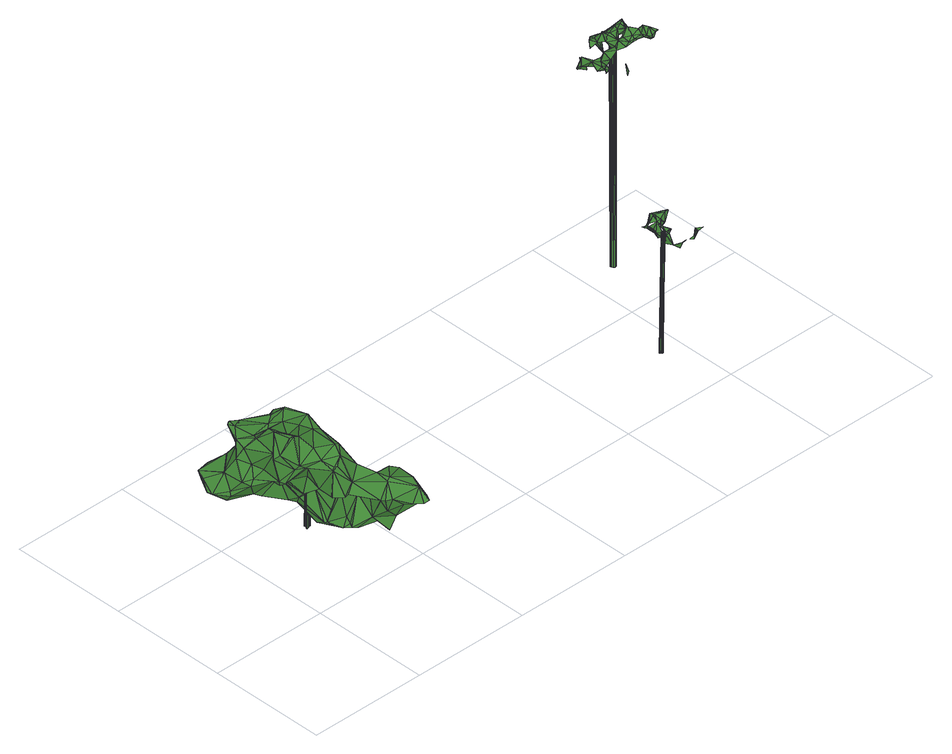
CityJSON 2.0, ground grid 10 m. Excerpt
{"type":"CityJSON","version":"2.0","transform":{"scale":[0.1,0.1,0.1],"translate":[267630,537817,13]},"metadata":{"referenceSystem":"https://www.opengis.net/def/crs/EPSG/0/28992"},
"CityObjects":{
"tree1":{"type":"SolitaryVegetationObject","attributes":{"gtid":408,"crown_width_m":9.63,"crown_median_z":18.13,"crown_r50_m":0.394,"crown_porosity":0.895,"trunk_H_m":4.77,"trunk_DBH_m":0.361,"trunk_radius_m":0.18,"trunk_base_height_m":13.36,"original_gtid":"458"},"geometry":[{"type":"MultiSurface","lod":"3","boundaries":[[[0,1,2]],[[3,4,5]],[[6,7,8]],[[9,10,11]],[[12,13,14]],[[15,16,17]],[[18,19,2]],[[20,21,22]],[[23,24,25]],[[26,27,28]],[[13,29,30]],[[31,25,24]],[[32,33,34]],[[35,36,37]],[[38,39,25]],[[40,41,42]],[[43,44,2]],[[45,46,47]],[[48,49,50]],[[51,10,9]],[[52,53,54]],[[55,56,52]],[[2,1,57]],[[43,13,12]],[[58,59,31]],[[60,31,59]],[[61,25,31]],[[62,37,36]],[[63,64,6]],[[12,65,44]],[[66,67,26]],[[68,69,70]],[[71,70,69]],[[25,39,23]],[[38,72,39]],[[12,73,65]],[[74,75,76]],[[66,26,77]],[[78,79,80]],[[81,40,42]],[[75,82,83]],[[74,63,84]],[[85,86,68]],[[12,44,43]],[[87,88,89]],[[90,89,88]],[[79,51,80]],[[91,92,93]],[[91,93,94]],[[62,36,35]],[[79,95,96]],[[2,29,18]],[[97,98,16]],[[80,51,99]],[[100,101,26]],[[97,102,98]],[[103,57,104]],[[104,105,103]],[[75,74,84]],[[63,74,76]],[[2,19,43]],[[21,106,22]],[[103,22,106]],[[107,38,25]],[[97,108,5]],[[56,109,52]],[[2,44,0]],[[16,98,17]],[[90,110,89]],[[111,112,113]],[[14,13,106]],[[85,88,87]],[[114,115,99]],[[63,116,84]],[[6,116,63]],[[76,27,117]],[[27,101,91]],[[26,101,27]],[[52,109,118]],[[52,118,119]],[[99,51,9]],[[120,121,23]],[[40,81,94]],[[91,94,81]],[[122,123,124]],[[27,91,81]],[[125,17,126]],[[3,46,4]],[[96,10,51]],[[96,51,79]],[[6,127,116]],[[79,128,129]],[[130,93,131]],[[4,132,133]],[[97,134,135]],[[84,116,75]],[[75,116,119]],[[136,137,138]],[[19,13,43]],[[19,18,13]],[[83,76,75]],[[65,139,0]],[[65,0,44]],[[25,61,107]],[[72,38,107]],[[102,140,126]],[[17,61,15]],[[72,107,125]],[[125,61,17]],[[107,61,125]],[[141,142,143]],[[144,143,142]],[[65,53,139]],[[145,146,112]],[[147,146,145]],[[68,70,35]],[[119,116,148]],[[60,108,15]],[[123,108,60]],[[149,150,71]],[[140,151,138]],[[111,152,90]],[[80,115,78]],[[80,99,115]],[[72,120,39]],[[90,35,37]],[[88,35,90]],[[85,35,88]],[[85,68,35]],[[93,130,94]],[[100,93,92]],[[50,153,154]],[[8,7,47]],[[121,110,155]],[[41,134,4]],[[156,113,112]],[[64,7,6]],[[157,22,105]],[[37,145,90]],[[39,120,23]],[[124,156,114]],[[62,149,145]],[[158,48,159]],[[70,71,150]],[[5,108,123]],[[20,22,144]],[[52,139,53]],[[62,145,37]],[[160,131,93]],[[53,14,161]],[[97,135,102]],[[123,162,124]],[[54,163,164]],[[6,8,127]],[[165,166,167]],[[154,153,136]],[[168,102,135]],[[113,152,111]],[[13,18,29]],[[169,130,168]],[[119,71,82]],[[82,75,119]],[[79,170,95]],[[56,55,129]],[[171,48,172]],[[67,100,26]],[[140,102,168]],[[124,114,122]],[[103,105,22]],[[1,104,57]],[[1,105,104]],[[1,116,105]],[[173,126,120]],[[54,161,163]],[[53,161,54]],[[58,31,24]],[[72,125,126]],[[173,72,126]],[[97,16,108]],[[172,136,138]],[[76,117,63]],[[174,63,117]],[[61,31,15]],[[92,91,101]],[[5,4,134]],[[22,143,144]],[[53,65,73]],[[66,77,158]],[[87,49,85]],[[85,49,86]],[[158,68,86]],[[89,50,49]],[[89,49,87]],[[15,108,16]],[[94,130,40]],[[71,69,82]],[[77,175,68]],[[26,175,77]],[[158,77,68]],[[82,69,83]],[[7,63,47]],[[27,81,117]],[[92,101,100]],[[28,27,76]],[[83,28,76]],[[157,105,127]],[[56,176,109]],[[9,11,32]],[[138,177,171]],[[21,20,14]],[[159,171,160]],[[158,159,160]],[[138,137,140]],[[126,140,137]],[[161,20,163]],[[167,22,157]],[[20,144,163]],[[163,170,164]],[[55,164,170]],[[145,149,147]],[[128,147,149]],[[42,117,81]],[[151,140,168]],[[168,130,151]],[[171,159,48]],[[178,115,156]],[[40,130,169]],[[122,5,123]],[[14,106,21]],[[145,112,111]],[[157,127,179]],[[56,129,176]],[[113,59,58]],[[60,59,113]],[[117,42,133]],[[62,150,149]],[[62,35,150]],[[1,148,116]],[[126,17,98]],[[126,98,102]],[[149,176,128]],[[110,180,89]],[[31,60,15]],[[103,30,181]],[[54,164,55]],[[55,52,54]],[[120,126,137]],[[34,33,11]],[[167,157,179]],[[181,57,103]],[[86,49,48]],[[132,174,133]],[[172,138,171]],[[34,11,165]],[[119,148,52]],[[139,52,148]],[[4,133,41]],[[70,150,35]],[[29,181,30]],[[173,120,72]],[[124,162,156]],[[60,162,123]],[[2,57,29]],[[181,29,57]],[[66,158,160]],[[66,182,67]],[[66,160,182]],[[69,175,83]],[[28,175,26]],[[83,175,28]],[[158,86,48]],[[69,68,175]],[[46,183,47]],[[109,176,149]],[[145,111,90]],[[7,64,63]],[[63,174,47]],[[71,119,118]],[[129,128,176]],[[11,141,166]],[[11,166,165]],[[79,184,128]],[[41,133,42]],[[0,148,1]],[[40,134,41]],[[135,134,40]],[[97,5,134]],[[50,154,172]],[[50,172,48]],[[67,93,100]],[[161,14,20]],[[50,89,180]],[[169,168,135]],[[169,135,40]],[[90,152,110]],[[121,155,23]],[[113,162,60]],[[118,149,71]],[[118,109,149]],[[113,58,152]],[[114,99,122]],[[156,162,113]],[[116,127,105]],[[99,9,3]],[[99,3,122]],[[78,115,147]],[[47,174,45]],[[160,177,131]],[[151,131,177]],[[5,122,3]],[[121,50,180]],[[121,180,110]],[[183,34,165]],[[47,183,165]],[[165,179,8]],[[8,47,165]],[[163,142,96]],[[179,165,167]],[[67,182,93]],[[160,93,182]],[[46,32,183]],[[3,9,32]],[[3,32,46]],[[163,96,95]],[[170,163,95]],[[32,11,33]],[[34,183,32]],[[179,127,8]],[[96,142,10]],[[10,142,141]],[[151,177,138]],[[171,177,160]],[[0,139,148]],[[130,131,151]],[[141,11,10]],[[147,115,146]],[[178,146,115]],[[156,115,114]],[[55,170,79]],[[167,166,142]],[[166,141,142]],[[144,142,163]],[[156,112,178]],[[112,146,178]],[[120,137,121]],[[50,137,153]],[[50,121,137]],[[136,153,137]],[[117,133,174]],[[4,46,132]],[[132,46,45]],[[129,55,79]],[[132,45,174]],[[128,184,147]],[[24,155,58]],[[24,23,155]],[[78,184,79]],[[147,184,78]],[[13,30,106]],[[58,155,152]],[[110,152,155]],[[172,154,136]],[[53,73,14]],[[12,14,73]],[[106,30,103]],[[142,143,167]],[[167,143,22]],[[185,186,187]],[[185,187,188]],[[186,189,190]],[[186,190,187]],[[187,190,191]],[[187,191,188]],[[190,189,192]],[[190,192,191]],[[191,192,193]],[[191,193,188]],[[192,189,194]],[[192,194,193]],[[193,194,195]],[[193,195,188]],[[194,189,196]],[[194,196,195]],[[195,196,197]],[[195,197,188]],[[196,189,198]],[[196,198,197]],[[198,189,199]],[[198,199,197]],[[197,199,200]],[[197,200,188]],[[199,189,201]],[[199,201,200]],[[200,201,202]],[[200,202,188]],[[201,189,203]],[[201,203,202]],[[203,189,204]],[[203,204,202]],[[202,204,205]],[[202,205,188]],[[204,189,206]],[[204,206,205]],[[205,206,207]],[[205,207,188]],[[207,206,208]],[[207,208,188]],[[206,189,209]],[[206,209,208]],[[208,209,210]],[[208,210,188]],[[209,189,211]],[[209,211,210]],[[210,211,185]],[[210,185,188]],[[211,189,186]],[[211,186,185]]]}]},
"tree2":{"type":"SolitaryVegetationObject","attributes":{"gtid":324,"crown_width_m":3.57,"crown_median_z":23.74,"crown_r50_m":0.191,"crown_porosity":0.962,"trunk_H_m":10.5,"trunk_DBH_m":0.21,"trunk_radius_m":0.105,"trunk_base_height_m":13.24,"original_gtid":"364"},"geometry":[{"type":"MultiSurface","lod":"3","boundaries":[[[212,213,214]],[[215,216,217]],[[218,219,220]],[[221,222,223]],[[224,225,226]],[[227,228,221]],[[226,229,224]],[[230,231,232]],[[215,217,233]],[[234,235,236]],[[237,215,238]],[[239,240,241]],[[242,222,221]],[[235,243,214]],[[244,245,246]],[[247,248,249]],[[250,245,244]],[[251,237,252]],[[229,253,254]],[[236,254,253]],[[231,230,226]],[[229,243,235]],[[230,243,229]],[[231,255,232]],[[218,252,237]],[[229,226,230]],[[242,221,227]],[[256,257,258]],[[244,258,257]],[[255,231,225]],[[231,226,225]],[[234,253,235]],[[229,235,253]],[[256,258,259]],[[234,236,253]],[[248,238,260]],[[245,250,246]],[[250,244,246]],[[247,249,218]],[[261,223,222]],[[255,262,263]],[[255,263,232]],[[239,256,259]],[[263,213,232]],[[238,264,260]],[[218,237,247]],[[265,262,266]],[[224,232,225]],[[264,238,215]],[[232,213,212]],[[232,212,230]],[[218,249,219]],[[235,254,236]],[[258,256,267]],[[241,267,256]],[[268,269,220]],[[215,220,269]],[[215,218,220]],[[270,271,269]],[[225,232,255]],[[255,263,266]],[[272,266,263]],[[227,223,242]],[[221,223,227]],[[266,262,255]],[[268,220,219]],[[252,218,241]],[[245,246,273]],[[267,259,258]],[[239,241,256]],[[259,267,239]],[[218,252,219]],[[219,252,240]],[[229,254,224]],[[254,214,224]],[[219,249,248]],[[252,241,240]],[[238,247,237]],[[268,219,248]],[[214,254,235]],[[242,223,222]],[[216,233,217]],[[238,215,217]],[[216,215,233]],[[269,268,270]],[[237,218,215]],[[241,239,267]],[[232,224,212]],[[214,212,224]],[[247,238,248]],[[241,218,219]],[[241,219,240]],[[272,263,262]],[[272,265,257]],[[266,272,258]],[[248,260,268]],[[215,269,264]],[[260,264,269]],[[260,269,268]],[[272,262,265]],[[257,265,244]],[[230,214,243]],[[212,214,230]],[[265,258,244]],[[265,266,258]],[[257,258,272]],[[274,275,276]],[[274,276,277]],[[276,275,278]],[[276,278,277]],[[277,278,279]],[[277,279,280]],[[279,278,281]],[[279,281,280]],[[278,275,282]],[[278,282,281]],[[282,275,283]],[[282,283,281]],[[283,275,284]],[[283,284,281]],[[281,284,285]],[[281,285,280]],[[284,275,286]],[[284,286,285]],[[285,286,287]],[[285,287,280]],[[286,275,288]],[[286,288,287]],[[288,275,287]],[[287,275,289]],[[287,289,280]],[[275,290,289]],[[289,290,291]],[[289,291,280]],[[290,275,292]],[[290,292,291]],[[292,275,293]],[[292,293,291]],[[291,293,294]],[[291,294,280]],[[294,293,277]],[[294,277,280]],[[293,275,274]],[[293,274,277]]]}]},
"tree3":{"type":"SolitaryVegetationObject","attributes":{"gtid":62,"crown_width_m":4.76,"crown_median_z":32.49,"crown_r50_m":0.234,"crown_porosity":0.924,"trunk_H_m":19.2,"trunk_DBH_m":0.44,"trunk_radius_m":0.22,"trunk_base_height_m":13.29,"original_gtid":"64"},"geometry":[{"type":"MultiSurface","lod":"3","boundaries":[[[295,296,297]],[[298,299,300]],[[301,302,303]],[[304,298,300]],[[300,299,305]],[[306,307,308]],[[309,310,311]],[[312,313,314]],[[310,315,316]],[[317,318,319]],[[320,321,322]],[[303,302,305]],[[303,305,323]],[[300,305,302]],[[323,305,324]],[[298,304,299]],[[305,299,304]],[[302,325,300]],[[326,327,328]],[[329,296,330]],[[331,332,333]],[[331,333,334]],[[335,336,337]],[[338,339,340]],[[338,341,339]],[[342,311,343]],[[344,345,297]],[[346,304,325]],[[346,325,341]],[[334,333,347]],[[348,349,350]],[[351,352,336]],[[353,354,355]],[[356,357,358]],[[359,360,361]],[[362,345,363]],[[364,365,366]],[[367,366,368]],[[304,346,369]],[[346,341,369]],[[370,371,345]],[[370,372,371]],[[305,304,369]],[[305,369,324]],[[368,373,367]],[[331,374,313]],[[367,373,375]],[[362,376,377]],[[344,363,345]],[[378,379,343]],[[380,381,382]],[[343,383,359]],[[384,343,359]],[[385,343,379]],[[364,354,353]],[[370,386,372]],[[342,343,385]],[[376,327,387]],[[387,327,344]],[[328,388,323]],[[389,390,356]],[[376,391,377]],[[303,339,301]],[[392,372,319]],[[393,312,314]],[[312,394,395]],[[391,395,394]],[[319,372,317]],[[363,396,376]],[[369,388,338]],[[341,338,388]],[[341,388,369]],[[330,356,390]],[[330,390,329]],[[353,355,397]],[[398,361,360]],[[372,399,371]],[[372,392,399]],[[400,401,402]],[[367,375,355]],[[358,347,332]],[[370,345,362]],[[304,300,325]],[[349,403,373]],[[384,404,391]],[[301,339,341]],[[313,334,314]],[[374,334,313]],[[400,322,321]],[[331,358,332]],[[404,395,391]],[[337,373,405]],[[326,342,327]],[[369,328,324]],[[357,330,295]],[[357,295,399]],[[345,371,297]],[[339,388,315]],[[303,388,339]],[[375,352,406]],[[376,362,363]],[[400,321,401]],[[362,377,370]],[[320,407,406]],[[378,359,408]],[[378,389,359]],[[301,325,302]],[[375,406,355]],[[341,325,301]],[[316,409,385]],[[322,407,320]],[[368,351,373]],[[359,383,360]],[[324,328,323]],[[340,339,315]],[[340,315,309]],[[310,309,315]],[[310,385,379]],[[316,385,310]],[[376,387,391]],[[383,410,360]],[[411,397,355]],[[352,375,373]],[[344,396,363]],[[412,397,411]],[[356,330,357]],[[331,313,412]],[[368,366,406]],[[368,406,351]],[[372,386,317]],[[356,358,413]],[[356,413,389]],[[365,406,366]],[[406,352,351]],[[379,410,311]],[[379,311,310]],[[321,320,365]],[[406,365,320]],[[358,374,347]],[[357,374,358]],[[295,330,296]],[[404,384,389]],[[311,383,343]],[[340,309,326]],[[340,326,338]],[[403,405,373]],[[391,370,377]],[[414,401,321]],[[414,321,365]],[[312,395,313]],[[364,322,400]],[[398,322,364]],[[408,415,360]],[[408,360,378]],[[399,393,357]],[[314,357,393]],[[328,396,409]],[[347,374,334]],[[416,412,313]],[[366,367,354]],[[366,354,364]],[[355,354,367]],[[350,349,373]],[[396,328,327]],[[396,327,376]],[[389,413,404]],[[389,384,359]],[[350,373,348]],[[409,363,396]],[[297,371,399]],[[327,409,396]],[[327,385,409]],[[327,342,385]],[[327,396,344]],[[326,328,338]],[[338,328,369]],[[387,297,296]],[[395,404,413]],[[359,411,408]],[[342,310,311]],[[333,332,347]],[[328,409,316]],[[407,417,355]],[[407,415,417]],[[328,316,388]],[[364,353,398]],[[361,398,353]],[[318,386,312]],[[370,312,386]],[[311,410,383]],[[317,386,318]],[[387,344,297]],[[417,411,355]],[[408,417,415]],[[399,295,297]],[[407,355,406]],[[326,309,310]],[[326,310,342]],[[357,314,374]],[[334,374,314]],[[336,348,373]],[[336,373,351]],[[334,374,331]],[[392,312,399]],[[393,399,312]],[[384,391,387]],[[316,315,388]],[[403,349,405]],[[336,335,405]],[[349,348,405]],[[336,405,348]],[[323,388,303]],[[336,373,337]],[[410,378,415]],[[415,398,410]],[[413,416,395]],[[416,313,395]],[[378,360,415]],[[390,343,329]],[[389,378,343]],[[389,343,390]],[[408,411,417]],[[352,373,336]],[[365,364,414]],[[412,416,358]],[[331,412,358]],[[400,401,414]],[[400,414,364]],[[370,391,394]],[[370,394,312]],[[361,397,411]],[[359,361,411]],[[319,318,392]],[[329,343,296]],[[384,296,343]],[[387,296,384]],[[392,318,312]],[[322,398,407]],[[415,407,398]],[[378,410,379]],[[337,405,335]],[[413,358,416]],[[353,418,361]],[[397,361,418]],[[397,418,353]],[[410,398,360]],[[419,420,421]],[[419,421,422]],[[422,421,423]],[[422,423,424]],[[423,421,425]],[[423,425,424]],[[421,420,426]],[[421,426,425]],[[426,420,427]],[[426,427,425]],[[425,427,428]],[[425,428,424]],[[428,427,429]],[[428,429,424]],[[427,420,430]],[[427,430,429]],[[429,430,431]],[[429,431,424]],[[430,420,432]],[[430,432,431]],[[431,432,433]],[[431,433,424]],[[432,420,434]],[[432,434,433]],[[433,434,435]],[[433,435,424]],[[434,420,436]],[[434,436,435]],[[435,436,437]],[[435,437,424]],[[437,436,438]],[[437,438,424]],[[436,420,439]],[[436,439,438]],[[439,420,440]],[[439,440,438]],[[438,440,441]],[[438,441,424]],[[441,440,442]],[[441,442,424]],[[440,420,443]],[[440,443,442]],[[442,443,444]],[[442,444,424]],[[444,443,445]],[[444,445,424]],[[443,420,446]],[[443,446,445]],[[446,420,419]],[[446,419,445]],[[445,419,422]],[[445,422,424]]]}]}
},
"vertices":[
[95,28,57],[92,27,55],[110,14,48],[49,72,39],[37,76,59],[43,86,52],[61,38,51],[52,42,54],[63,42,48],[59,57,20],[64,52,17],[61,56,20],[116,25,39],[110,14,34],[104,34,24],[14,108,35],[12,102,43],[4,113,43],[108,7,38],[112,6,39],[94,35,16],[96,29,9],[86,36,22],[26,136,48],[26,130,46],[11,130,47],[45,68,97],[40,62,77],[52,61,87],[103,13,37],[101,20,34],[25,114,44],[65,72,38],[71,61,21],[74,58,41],[81,99,73],[81,101,59],[80,103,58],[8,130,51],[20,134,51],[27,69,66],[29,70,61],[31,67,63],[115,11,39],[112,22,51],[53,68,58],[50,69,43],[56,59,50],[53,107,83],[60,112,84],[42,125,82],[58,63,17],[90,50,44],[99,40,37],[87,49,38],[86,66,37],[96,73,43],[90,20,44],[40,120,46],[34,112,47],[33,101,35],[3,117,43],[83,95,59],[59,48,70],[52,41,54],[113,37,51],[47,82,89],[39,83,96],[74,89,90],[73,75,85],[72,77,81],[85,71,69],[7,130,53],[109,31,40],[61,49,72],[69,51,77],[54,55,78],[61,84,90],[64,77,38],[77,68,16],[61,68,20],[37,64,74],[74,58,81],[70,57,83],[63,48,72],[69,107,89],[67,106,89],[67,116,83],[70,115,81],[66,119,78],[67,114,60],[27,68,89],[36,68,100],[35,83,98],[23,71,86],[78,64,15],[77,60,15],[21,91,53],[12,103,47],[51,76,32],[39,67,101],[39,67,100],[16,95,57],[90,25,31],[86,23,43],[85,27,42],[100,27,21],[6,126,49],[31,99,37],[99,73,46],[58,118,62],[57,102,50],[57,99,48],[48,102,38],[48,90,30],[58,80,37],[73,43,56],[45,61,73],[83,66,54],[84,50,62],[28,123,61],[37,121,63],[47,81,33],[37,97,33],[43,94,31],[5,123,51],[13,110,59],[66,40,50],[81,84,35],[86,79,34],[29,77,85],[32,97,86],[36,70,62],[32,68,62],[32,81,57],[23,91,58],[28,122,87],[30,115,72],[24,110,83],[107,41,53],[18,103,72],[67,46,17],[74,46,17],[72,42,17],[77,41,15],[75,98,53],[65,93,51],[75,83,37],[93,39,56],[83,79,56],[80,85,62],[22,100,81],[55,110,53],[31,124,87],[31,123,88],[41,118,53],[51,97,33],[86,39,41],[58,98,87],[45,100,79],[36,89,97],[90,41,32],[38,98,33],[83,54,14],[83,64,37],[72,53,42],[76,52,19],[84,49,37],[24,94,69],[30,88,65],[78,64,16],[36,104,83],[32,119,85],[15,111,58],[48,62,71],[66,76,88],[92,77,44],[32,98,86],[52,88,40],[72,50,43],[47,118,74],[99,18,36],[38,85,97],[63,63,46],[78,71,35],[62,75,51],[64,78,4],[62,76,51],[60,75,51],[62,78,4],[64,79,4],[62,77,51],[63,79,4],[61,77,51],[62,79,4],[60,77,51],[61,79,4],[59,76,51],[61,78,4],[61,77,4],[59,75,51],[61,77,3],[59,74,51],[61,76,3],[62,76,3],[60,74,51],[63,76,4],[61,73,51],[61,74,51],[64,76,4],[62,74,51],[64,77,4],
[389,67,99],[391,65,105],[389,71,99],[368,50,124],[368,52,119],[368,51,124],[380,48,123],[379,45,122],[375,46,126],[396,33,108],[399,35,112],[398,31,112],[392,68,96],[390,63,95],[391,66,94],[394,31,107],[393,34,106],[390,70,95],[388,67,99],[389,62,94],[388,63,98],[366,52,120],[388,77,96],[389,74,98],[391,77,95],[376,50,128],[372,53,129],[381,46,112],[380,50,115],[381,50,115],[397,31,112],[389,71,98],[385,43,100],[391,40,100],[391,40,101],[384,48,129],[381,47,129],[384,47,129],[391,42,95],[378,56,122],[381,51,121],[390,74,95],[390,73,96],[390,60,95],[384,48,109],[384,49,106],[387,49,106],[386,46,112],[373,49,130],[402,30,114],[388,54,98],[389,58,101],[372,49,130],[384,50,98],[388,53,98],[386,47,112],[375,45,127],[371,45,127],[370,41,127],[368,42,128],[388,54,101],[392,37,104],[384,52,2],[382,52,2],[384,53,2],[385,52,107],[383,53,2],[385,53,107],[384,52,107],[384,53,107],[383,54,2],[382,54,2],[382,53,2],[383,53,107],[381,53,2],[383,52,107],[381,52,2],[383,51,107],[382,51,2],[384,51,107],[383,51,2],[383,52,2],[385,51,107],
[429,157,201],[429,153,203],[438,157,203],[453,129,206],[453,129,207],[451,129,206],[446,127,204],[446,127,206],[443,129,207],[454,132,204],[449,134,209],[418,123,188],[421,125,189],[419,126,196],[434,135,202],[432,136,203],[430,137,199],[435,162,193],[430,162,192],[429,166,195],[436,135,204],[436,137,206],[445,162,191],[441,162,191],[446,164,190],[410,141,190],[409,137,191],[413,139,191],[445,136,211],[448,137,208],[447,127,204],[437,138,206],[439,147,206],[444,139,207],[428,151,205],[426,157,204],[423,162,193],[418,161,191],[420,164,195],[425,168,194],[414,167,182],[411,163,184],[414,166,182],[442,135,204],[443,132,204],[439,134,203],[447,130,201],[432,143,204],[430,145,201],[438,151,208],[443,155,207],[453,133,202],[420,164,196],[409,165,176],[411,164,175],[409,164,176],[406,157,184],[409,160,189],[415,146,189],[415,149,187],[418,150,189],[426,157,203],[427,159,201],[423,159,195],[426,144,193],[423,143,193],[423,143,192],[443,154,206],[440,151,209],[414,142,187],[407,142,187],[412,150,184],[417,154,180],[410,155,183],[449,138,206],[441,155,198],[439,159,202],[443,161,194],[412,159,183],[426,165,194],[414,153,187],[442,148,203],[445,149,199],[425,143,199],[426,141,205],[437,169,187],[436,169,187],[436,170,187],[425,142,198],[431,148,198],[432,142,204],[442,161,194],[437,153,202],[443,135,205],[425,152,198],[426,152,204],[437,152,198],[440,166,194],[430,163,195],[435,159,200],[431,157,198],[439,147,207],[421,150,189],[418,140,193],[435,160,200],[412,135,189],[408,134,190],[407,133,190],[415,161,174],[434,149,196],[413,165,179],[409,150,190],[415,147,189],[420,148,193],[438,144,209],[422,138,200],[421,151,189],[426,156,186],[426,154,197],[411,137,189],[416,145,198],[427,161,194],[419,148,193],[420,147,193],[430,148,3],[428,148,3],[429,149,3],[430,149,195],[430,150,195],[428,149,195],[429,151,195],[428,150,3],[427,150,3],[428,151,195],[427,151,195],[426,149,3],[426,150,195],[425,148,3],[426,149,195],[425,147,3],[426,148,195],[426,146,3],[426,147,195],[427,147,195],[427,145,3],[428,145,3],[428,147,195],[429,147,195],[429,146,3],[430,147,195],[430,148,195],[430,147,3]
]}
